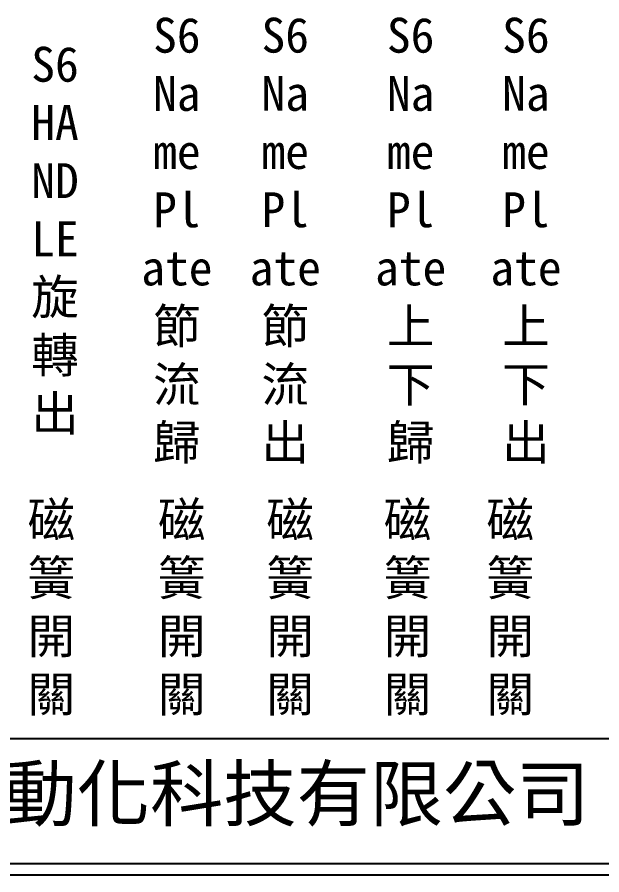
# Model space of a CAD drawing. Extents: x 325 to 612, y 3 to 207.
# Drawn here: x 390 to 455.3, y 3 to 98.8 of the extents above; entities that cross this region are included whole.
import ezdxf

# ---------------------------------------------------------------- set-up
doc = ezdxf.new("R2010")
doc.units = 0
doc.layers.add('圖框層', color=7, linetype='CONTINUOUS')
doc.layers.add('標尺寸層', color=3, linetype='CONTINUOUS')
doc.styles.add('CNS', font='romanc.shx', dxfattribs={"bigfont": 'chineset.shx'})
doc.styles.add('STSL', font='KAIU.TTF')

msp = doc.modelspace()

# ---------------------------------------------------------------- linework, layer by layer
at = {"layer": '圖框層', "color": 7}
for p, q in [((326.569, 18.25), (611.07, 18.25)), ((326.569, 4.25), (611.07, 4.25)), ((325.319, 3), (612.319, 3))]:
    msp.add_line(p, q, dxfattribs=at)

# ---------------------------------------------------------------- texts
at = {"layer": '圖框層', "color": 4, "style": 'STSL'}
msp.add_text('泓陞自動化科技有限公司', height=6, dxfattribs=at).set_placement((363.923, 9.076))
at = {"layer": '標尺寸層', "color": 7, "char_height": 3.9, "width": 4.96081, "attachment_point": 5, "style": 'CNS'}
for s, insert in [('{\\fDFKai-SB|b0|i0|c136|p65;S6 Na\\Pme\\PPl\\Pate節流歸}', (407.832, 73.868)), ('{\\fDFKai-SB|b0|i0|c136|p65;S6 Na\\Pme\\PPl\\Pate節流出}', (419.945, 73.868)), ('{\\fDFKai-SB|b0|i0|c136|p65;S6 Na\\Pme\\PPl\\Pate上下歸}', (433.959, 73.868)), ('{\\fDFKai-SB|b0|i0|c136|p65;S6 Na\\Pme\\PPl\\Pate上下出}', (446.839, 73.868)), ('{\\fDFKai-SB|b0|i0|c136|p65;S6 HA\\PND\\PLE旋轉出}', (394.223, 73.868)), ('{\\fDFKai-SB|b0|i0|c136|p65;磁簧開關}', (393.813, 32.72)), ('{\\fDFKai-SB|b0|i0|c136|p65;磁簧開關}', (408.379, 32.72)), ('{\\fDFKai-SB|b0|i0|c136|p65;磁簧開關}', (420.492, 32.72)), ('{\\fDFKai-SB|b0|i0|c136|p65;磁簧開關}', (433.607, 32.72)), ('{\\fDFKai-SB|b0|i0|c136|p65;磁簧開關}', (445.088, 32.72))]:
    msp.add_mtext(s, dxfattribs=dict(at, insert=insert))

doc.saveas('drawing.dxf')
